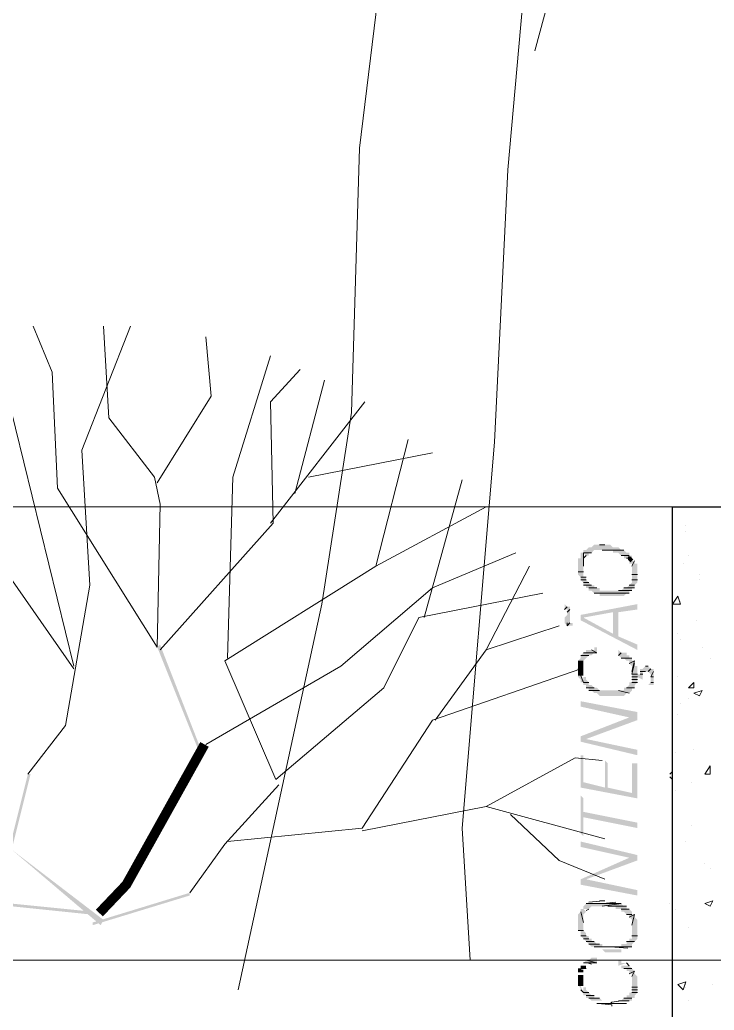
# Model space of a CAD drawing. Header units: millimetres. Extents: x 182 to 575, y -105 to 95.
# Drawn here: x 274.252 to 275.478, y 66.318 to 68.066 of the extents above; entities that cross this region are included whole.
import ezdxf

# ---------------------------------------------------------------- set-up
doc = ezdxf.new("R2010")
doc.units = ezdxf.units.MM
doc.header["$MEASUREMENT"] = 0
doc.layers.add('PDF_Geometry', color=7, linetype='Continuous')
doc.layers.add('PDF_Solid Fills', color=7, linetype='Continuous')

msp = doc.modelspace()

# ---------------------------------------------------------------- hatches: boundary and pattern name
at = {"layer": 'PDF_Solid Fills', "transparency": 33554559}
h = msp.add_hatch(color=256, dxfattribs=at)
h.paths.add_polyline_path([(275.251631391738, 67.13005500491309), (275.2468696986163, 67.13005500491309), (275.2468696986163, 67.12529167157976), (275.251631391738, 67.12052833824643), (275.2563931113148, 67.12052833824643), (275.2563931113148, 67.12529167157976), (275.2611548308915, 67.12529167157976), (275.2659165240132, 67.13005500491309), (275.2992501218969, 67.13005500491309), (275.2992501218969, 67.12529167157976), (275.3087735610503, 67.12529167157976), (275.3135368679285, 67.12052833824643), (275.3182985875052, 67.12052833824643), (275.3182985875052, 67.11576825888135), (275.3325837197804, 67.11576825888135), (275.3325837197804, 67.12052833824643), (275.3278220002036, 67.12052833824643), (275.3278220002036, 67.12529167157976), (275.323060307082, 67.12529167157976), (275.3182985875052, 67.13005500491309), (275.3135368679285, 67.13005500491309), (275.3087735610503, 67.13481508427816), (275.2992501218969, 67.13481508427816), (275.2944884287751, 67.13957841761149), (275.2659165240132, 67.13957841761149), (275.2611548308915, 67.13481508427816), (275.2563931113148, 67.13481508427816)])
h.paths.add_polyline_path([(275.3373454393572, 67.11100492554803), (275.3278220002036, 67.11100492554803), (275.3278220002036, 67.1062448197279), (275.3325837197804, 67.1062448197279), (275.3325837197804, 67.07291124829932), (275.3278220002036, 67.06814791496599), (275.323060307082, 67.06338780914591), (275.3182985875052, 67.06338780914591), (275.3135368679285, 67.05862450226759), (275.2754415769232, 67.05862450226759), (275.2754415769232, 67.06338780914591), (275.2659165240132, 67.06338780914591), (275.2659165240132, 67.06814791496599), (275.2611548308915, 67.06814791496599), (275.2563931113148, 67.07291124829932), (275.251631391738, 67.07767132766442), (275.251631391738, 67.08243466099775), (275.2468696986163, 67.08243466099775), (275.2468696986163, 67.12529167157976), (275.2421079790397, 67.12529167157976), (275.2421079790397, 67.11576825888135), (275.2373462594629, 67.11576825888135), (275.2373462594629, 67.08719799433108), (275.2421079790397, 67.08243466099775), (275.2421079790397, 67.07767132766442), (275.2468696986163, 67.07291124829932), (275.2468696986163, 67.06814791496599), (275.251631391738, 67.06814791496599), (275.251631391738, 67.06338780914591), (275.2563931113148, 67.06338780914591), (275.2563931113148, 67.05862450226759), (275.2611548308915, 67.05862450226759), (275.2659165240132, 67.05386439644747), (275.2754415769232, 67.05386439644747), (275.2754415769232, 67.04910106311415), (275.3182985875052, 67.04910106311415), (275.323060307082, 67.05386439644747), (275.3278220002036, 67.05386439644747), (275.3278220002036, 67.05862450226759), (275.3325837197804, 67.05862450226759), (275.3325837197804, 67.06338780914591), (275.3373454393572, 67.06338780914591), (275.3373454393572, 67.06814791496599), (275.3421071324788, 67.07291124829932), (275.3421071324788, 67.1062448197279), (275.3373454393572, 67.1062448197279)])
for points in [[(275.2182978203095, 66.99672063983374), (275.2278212330079, 66.99672063983374), (275.2278212330079, 67.00148071919881), (275.2230595134312, 67.00148071919881), (275.2230595134312, 67.03005423771734), (275.2182978203095, 67.03005423771734), (275.2135361007328, 67.0348143170824), (275.2135361007328, 67.02529090438398), (275.2182978203095, 67.02529090438398), (275.2182978203095, 67.01576746523054), (275.2135361007328, 67.01100738586547), (275.2135361007328, 67.00148071919881)], [(274.570679275336, 66.7681488144369), (274.5754409949126, 66.7681488144369), (274.499250386447, 66.96338704195013), (274.4944886668703, 66.9586237086168)], [(275.2421079790397, 66.86338627475436), (275.2421079790397, 66.85386283560092), (275.3278220002036, 66.83481601020408), (275.2421079790397, 66.80148241232051), (275.2421079790397, 66.7919589996221), (275.3421071324788, 66.7681488144369), (275.3421071324788, 66.77767222713531), (275.251631391738, 66.79671907898715), (275.3421071324788, 66.83005267687075), (275.3421071324788, 66.84433942290251)], [(275.3325837197804, 66.70148164512473), (275.2897267091984, 66.71100505782313), (275.2897267091984, 66.75386206840517), (275.2849649896217, 66.7586254017385), (275.2849649896217, 66.71100505782313), (275.2468696986163, 66.72052847052157), (275.2468696986163, 66.7681488144369), (275.2421079790397, 66.7681488144369), (275.2421079790397, 66.71100505782313), (275.3421071324788, 66.69195820597129), (275.3421071324788, 66.75386206840517), (275.3325837197804, 66.75386206840517)], [(275.2421079790397, 66.63005434353744), (275.2468696986163, 66.62529103665912), (275.2468696986163, 66.65862460808769), (275.3421071324788, 66.63957778269088), (275.3421071324788, 66.64910119538928), (275.2468696986163, 66.66814804724113), (275.2468696986163, 66.69195820597129), (275.2421079790397, 66.69672153930462)], [(275.2421079790397, 66.61576759750568), (275.2421079790397, 66.60624418480727), (275.3278220002036, 66.58719733295543), (275.2421079790397, 66.54910042819351), (275.2421079790397, 66.53957698904007), (275.3421071324788, 66.52053016364326), (275.3421071324788, 66.53005357634166), (275.251631391738, 66.54910042819351), (275.3421071324788, 66.58243402607711), (275.3421071324788, 66.59195743877551)], [(274.3802027673995, 66.4729098197279), (274.3802027673995, 66.4681497139078), (274.5516308097275, 66.52053016364326), (274.5516308097275, 66.52529024300834)], [(275.3135368679285, 66.42529270332578), (275.2802032965, 66.42529270332578), (275.2849649896217, 66.42052936999245), (275.3135368679285, 66.42052936999245)], [(275.2468696986163, 66.40148254459564), (275.2706782435899, 66.40148254459564), (275.2706782435899, 66.41100595729404), (275.2611548308915, 66.41100595729404), (275.2563931113148, 66.40624262396072), (275.251631391738, 66.40624262396072)], [(275.251631391738, 66.39671921126231), (275.2421079790397, 66.39671921126231), (275.2421079790397, 66.3919591054422), (275.2373462594629, 66.3919591054422), (275.2373462594629, 66.38719579856388), (275.2468696986163, 66.3919591054422), (275.251631391738, 66.3919591054422)]]:
    msp.add_hatch(color=256, dxfattribs=at).paths.add_polyline_path(points)
h = msp.add_hatch(color=256, dxfattribs=at)
h.paths.add_polyline_path([(275.2468696986163, 66.93481677739986), (275.251631391738, 66.93957688321997), (275.2563931113148, 66.94434019009829), (275.2611548308915, 66.94434019009829), (275.2659165240132, 66.94910029591837), (275.2706782435899, 66.94910029591837), (275.2706782435899, 66.9586237086168), (275.2659165240132, 66.9586237086168), (275.2659165240132, 66.9538636292517), (275.251631391738, 66.9538636292517), (275.251631391738, 66.94910029591837), (275.2468696986163, 66.94910029591837), (275.2421079790397, 66.94434019009829), (275.2421079790397, 66.93957688321997), (275.2373462594629, 66.93481677739986)])
h.paths.add_polyline_path([(275.2421079790397, 67.01576746523054), (275.2421079790397, 67.00624405253214), (275.3421071324788, 66.9538636292517), (275.3421071324788, 66.96338704195013), (275.3087735610503, 66.97767378798189), (275.3087735610503, 67.02053079856387), (275.3421071324788, 67.02529090438398), (275.3421071324788, 67.0348143170824)])
h.paths.add_polyline_path([(275.2992501218969, 67.02053079856387), (275.2992501218969, 66.98243389380198), (275.2468696986163, 67.01100738586547)], flags=0)
h = msp.add_hatch(color=256, dxfattribs=at)
h.paths.add_polyline_path([(275.2373462594629, 66.92053003136812), (275.2373462594629, 66.90624328533636), (275.2421079790397, 66.90148317951625), (275.2421079790397, 66.89671984618292), (275.2468696986163, 66.89671984618292)])
h.paths.add_polyline_path([(275.2611548308915, 66.88243310015119), (275.2659165240132, 66.87767302078612), (275.2706782435899, 66.87767302078612), (275.2754415769232, 66.87290968745279), (275.3182985875052, 66.87290968745279), (275.323060307082, 66.87767302078612), (275.3278220002036, 66.87767302078612), (275.3325837197804, 66.88243310015119), (275.3325837197804, 66.88719643348452), (275.3373454393572, 66.88719643348452), (275.3373454393572, 66.89195976681785), (275.3421071324788, 66.89671984618292), (275.3421071324788, 66.90624328533636), (275.3516305716323, 66.90148317951625), (275.3516305716323, 66.91576669803477), (275.3611555980873, 66.91576669803477), (275.365917317664, 66.91100661866972), (275.365917317664, 66.89671984618292), (275.3611555980873, 66.89195976681785), (275.3706790107857, 66.89195976681785), (275.3706790107857, 66.92053003136812), (275.365917317664, 66.92053003136812), (275.3611555980873, 66.92529336470145), (275.3563938785105, 66.92529336470145), (275.3516305716323, 66.92053003136812), (275.3468688520555, 66.92053003136812), (275.3468688520555, 66.91100661866972), (275.3421071324788, 66.91100661866972), (275.3421071324788, 66.92529336470145), (275.3373454393572, 66.92529336470145), (275.3373454393572, 66.93481677739986), (275.3325837197804, 66.93481677739986), (275.3325837197804, 66.93957688321997), (275.3278220002036, 66.93957688321997), (275.3278220002036, 66.94434019009829), (275.323060307082, 66.94434019009829), (275.323060307082, 66.94910029591837), (275.3135368679285, 66.94910029591837), (275.3087735610503, 66.9538636292517), (275.3087735610503, 66.94434019009829), (275.3135368679285, 66.93957688321997), (275.3182985875052, 66.93957688321997), (275.323060307082, 66.93481677739986), (275.3278220002036, 66.93481677739986), (275.3278220002036, 66.93005344406653), (275.3325837197804, 66.92529336470145), (275.3325837197804, 66.89671984618292), (275.3278220002036, 66.89671984618292), (275.3278220002036, 66.89195976681785), (275.323060307082, 66.88719643348452), (275.3182985875052, 66.88719643348452), (275.3182985875052, 66.88243310015119), (275.2754415769232, 66.88243310015119), (275.2706782435899, 66.88719643348452), (275.2659165240132, 66.88719643348452), (275.2611548308915, 66.89195976681785), (275.2563931113148, 66.89195976681785), (275.2563931113148, 66.89671984618292), (275.251631391738, 66.90148317951625), (275.251631391738, 66.90624328533636), (275.2468696986163, 66.90624328533636), (275.2468696986163, 66.89671984618292), (275.2468696986163, 66.89195976681785), (275.251631391738, 66.89195976681785), (275.251631391738, 66.88719643348452), (275.2563931113148, 66.88719643348452), (275.2563931113148, 66.88243310015119)])
h = msp.add_hatch(color=256, dxfattribs=at)
h.paths.add_polyline_path([(274.36458502136, 66.49352142670625), (274.2373449896217, 66.5062434176115), (274.2373449896217, 66.50148331179142), (274.3715670903078, 66.48759734654858), (274.3944878996746, 66.4681497139078), (274.3992496192513, 66.47767315306122), (274.2373449896217, 66.60148085147395)])
h.paths.add_polyline_path([(274.2325832700449, 66.60148085147395), (274.2373449896217, 66.60148085147395), (274.2706785610502, 66.7348152165533), (274.2659168679286, 66.7348152165533)])
h = msp.add_hatch(color=256, dxfattribs=at)
h.paths.add_polyline_path([(275.3278220002036, 66.48719656575966), (275.3278220002036, 66.48243323242633), (275.3325837197804, 66.47767315306122), (275.3325837197804, 66.44433955517765), (275.3278220002036, 66.44433955517765), (275.3278220002036, 66.43957622184429), (275.323060307082, 66.43957622184429), (275.323060307082, 66.43481614247924), (275.3135368679285, 66.43481614247924), (275.3135368679285, 66.43005280914589), (275.3325837197804, 66.43005280914589), (275.3325837197804, 66.43481614247924), (275.3373454393572, 66.43957622184429), (275.3421071324788, 66.44433955517765), (275.3421071324788, 66.47767315306122), (275.3373454393572, 66.48243323242633), (275.3373454393572, 66.48719656575966), (275.3325837197804, 66.48719656575966), (275.3325837197804, 66.49195989909298), (275.3278220002036, 66.49671997845806), (275.323060307082, 66.49671997845806), (275.323060307082, 66.50148331179142), (275.3182985875052, 66.50148331179142), (275.3135368679285, 66.5062434176115), (275.251631391738, 66.5062434176115), (275.2468696986163, 66.50148331179142), (275.2468696986163, 66.49671997845806), (275.2563931113148, 66.49671997845806), (275.2611548308915, 66.50148331179142), (275.3040118414735, 66.50148331179142), (275.3040118414735, 66.49671997845806), (275.3135368679285, 66.49671997845806), (275.3135368679285, 66.49195989909298), (275.3182985875052, 66.49195989909298), (275.323060307082, 66.48719656575966)])
h.paths.add_polyline_path([(275.2468696986163, 66.45862630120938), (275.2468696986163, 66.48719656575966), (275.251631391738, 66.49195989909298), (275.2468696986163, 66.49671997845806), (275.2421079790397, 66.49671997845806), (275.2421079790397, 66.49195989909298), (275.2373462594629, 66.48719656575966), (275.2373462594629, 66.45862630120938), (275.2421079790397, 66.45862630120938), (275.2421079790397, 66.44910288851098), (275.2468696986163, 66.44433955517765), (275.251631391738, 66.43957622184429), (275.2563931113148, 66.43481614247924), (275.2611548308915, 66.43005280914589), (275.2802032965, 66.43005280914589), (275.2802032965, 66.43481614247924), (275.2706782435899, 66.43481614247924), (275.2659165240132, 66.43957622184429), (275.2611548308915, 66.43957622184429), (275.2611548308915, 66.44433955517765), (275.2563931113148, 66.44433955517765), (275.2563931113148, 66.44910288851098), (275.251631391738, 66.44910288851098), (275.251631391738, 66.45386296787605)])
h = msp.add_hatch(color=256, dxfattribs=at)
h.paths.add_polyline_path([(275.3278220002036, 66.38719579856388), (275.3278220002036, 66.3824356927438), (275.3325837197804, 66.3824356927438), (275.3325837197804, 66.34910209486019), (275.3278220002036, 66.34910209486019), (275.3278220002036, 66.34433878798187), (275.323060307082, 66.34433878798187), (275.323060307082, 66.33957868216176), (275.3182985875052, 66.33957868216176), (275.3135368679285, 66.33481534882843), (275.3325837197804, 66.33481534882843), (275.3325837197804, 66.33957868216176), (275.3373454393572, 66.33957868216176), (275.3373454393572, 66.34433878798187), (275.3421071324788, 66.34910209486019), (275.3421071324788, 66.37767235941044), (275.3373454393572, 66.3824356927438), (275.3373454393572, 66.38719579856388), (275.3325837197804, 66.3919591054422), (275.3278220002036, 66.39671921126231), (275.3135368679285, 66.39671921126231), (275.3135368679285, 66.3919591054422), (275.323060307082, 66.3919591054422), (275.323060307082, 66.38719579856388)])
h.paths.add_polyline_path([(275.3135368679285, 66.40148254459564), (275.3135368679285, 66.40624262396072), (275.3087735610503, 66.40624262396072), (275.3087735610503, 66.39671921126231), (275.323060307082, 66.40148254459564)])
h.paths.add_polyline_path([(275.2421079790397, 66.35624385411946), (275.2421079790397, 66.35386220068028), (275.2468696986163, 66.34910209486019), (275.2373462594629, 66.37291228004536), (275.2373462594629, 66.36338561337871)])
h.paths.add_polyline_path([(275.2611548308915, 66.33481534882843), (275.2802032965, 66.33481534882843), (275.2754415769232, 66.33957868216176), (275.2659165240132, 66.33957868216176), (275.2659165240132, 66.34433878798187), (275.2611548308915, 66.34433878798187), (275.2563931113148, 66.34910209486019), (275.251631391738, 66.35386220068028), (275.251631391738, 66.3586255340136), (275.2468696986163, 66.3586255340136), (275.2468696986163, 66.34910209486019), (275.2468696986163, 66.34433878798187), (275.251631391738, 66.34433878798187), (275.251631391738, 66.33957868216176), (275.2563931113148, 66.33957868216176)])

# ---------------------------------------------------------------- linework, layer by layer
at = {"layer": 'PDF_Geometry', "lineweight": 13}
for points in [[(274.6373448573466, 66.35386220068028), (274.784964354701, 67.0348143170824), (274.837346391738, 67.3729103223734), (274.8516315240132, 67.83957738586547), (275.0087744605211, 69.12529103665912), (275.0611548838016, 69.8967205075586), (275.1421072118438, 71.19195757105066), (275.1944892488809, 72.2824362218443)], [(275.4230594605211, 69.23005513718823), (275.3611555980873, 68.77291148639458), (275.2897267091984, 68.48719593083902), (275.1611556774524, 68.01100545464854)], [(275.251631391738, 69.18243479327288), (275.2278212330079, 69.07767392025698), (275.1135353335371, 67.80148370861679), (275.0897267621084, 67.32052989909299), (275.0325830054947, 66.63957778269088), (275.0468697515265, 66.40624262396072)], [(274.3468691695159, 66.92529336470145), (274.1992496721614, 67.52529153930462)], [(274.4944886668703, 66.9586237086168), (274.318297291209, 67.23957595729405), (274.3087738785105, 67.44434085147394), (274.275440280627, 67.52529153930462)], [(274.3754410478227, 67.06814791496599), (274.3611559155476, 67.30624315306123), (274.4468699631666, 67.52529153930462)], [(274.4897269737487, 67.25862603665911), (274.4087746457063, 67.363386909675), (274.3992496192513, 67.52529153930462)], [(274.4944886668703, 67.2491026239607), (274.5897261271878, 67.40148384089193), (274.5802027144894, 67.50624471390782)], [(274.3468691695159, 66.92053003136812), (274.1040122382989, 67.26814947581258), (274.1087739314207, 67.44434085147394), (274.0897271060238, 67.4729111160242)], [(274.6182980054947, 66.93957688321997), (274.6278214181931, 67.25862603665911), (274.6944886139603, 67.4729111160242)], [(274.499250386447, 66.9538636292517), (274.699250333537, 67.17767212131521), (274.6944886139603, 67.39195717422524), (274.7468690372407, 67.44910093083901)], [(274.7373456245423, 67.23005254459565), (274.7897260478227, 67.43005410544218)], [(274.6944886139603, 67.17767212131521), (274.8611549631667, 67.39195717422524)], [(274.9373455716322, 67.32529323242632), (274.8802034023201, 67.10148151284959), (274.6135362859179, 66.93481677739986), (274.7040120266587, 66.72529180385489), (274.8944885345952, 66.88719643348452), (274.9563940107856, 67.01100738586547), (275.1754408097275, 67.05386439644747)], [(274.7611557832724, 67.25862603665911), (274.9802025822143, 67.30148304724115)], [(274.9659174499392, 67.01100738586547), (275.0325830054947, 67.25386270332578)], [(274.8802034023201, 67.10148151284959), (275.0754416298333, 67.2062456133787)], [(274.5802027144894, 66.78719566628875), (274.8182979525847, 66.92529336470145), (274.9802025822143, 67.06338780914591), (275.1278220795687, 67.12529167157976)], [(275.0754416298333, 66.9538636292517), (275.1516306245423, 67.10148151284959)], [(274.9849642753359, 66.83005267687075), (275.0754416298333, 66.9538636292517), (275.2040126880344, 66.99672063983374)], [(274.6182980054947, 66.61576759750568), (274.8563932435899, 66.63957778269088), (274.9802025822143, 66.83005267687075), (275.2421079790397, 66.92053003136812)], [(274.8563932435899, 66.63481444935755), (275.0754416298333, 66.67767145993953), (275.2325829525847, 66.76338548110357), (275.2802032965, 66.7586254017385)], [(275.0754416298333, 66.67767145993953), (275.2849649896217, 66.62053093083902)], [(275.1182986404153, 66.663387941421), (275.2040126880344, 66.58243402607711), (275.2849649896217, 66.54910042819351)], [(272.6040118943835, 66.40624262396072), (275.6182976880343, 66.40624262396072)]]:
    msp.add_lwpolyline(points, dxfattribs=at)
at = {"layer": 'PDF_Geometry', "lineweight": 0}
for points in [[(274.4944886668703, 66.9586237086168), (274.499250386447, 67.21100569274377), (274.4897269737487, 67.25862603665911)], [(274.2659168679286, 66.7348152165533), (274.3325840372408, 66.82052926417235), (274.3754410478227, 67.06814791496599)], [(274.5516308097275, 66.52529024300834), (274.6135362859179, 66.6110075181406), (274.7087737462354, 66.71576839115646)]]:
    msp.add_lwpolyline(points, dxfattribs=at)
at = {"layer": 'PDF_Geometry', "lineweight": 20}
for points in [[(272.9849649367115, 67.2062456133787), (275.4040126086693, 67.2062456133787)], [(275.4278211800979, 67.17291201549509), (275.4278211800979, 67.17291201549509)], [(275.4278211800979, 67.16338860279669), (275.4278211800979, 67.16338860279669)], [(275.2849649896217, 67.13957841761149), (275.2754415769232, 67.13957841761149), (275.2849649896217, 67.13957841761149)], [(275.2468696986163, 67.11100492554803), (275.2468696986163, 67.12529167157976), (275.2468696986163, 67.11100492554803)], [(275.2468696986163, 67.10148151284959), (275.2468696986163, 67.12529167157976), (275.2468696986163, 67.10148151284959)], [(275.251631391738, 67.12052833824643), (275.251631391738, 67.12052833824643), (275.2468696986163, 67.11576825888135)], [(275.2802032965, 67.13005500491309), (275.3135368679285, 67.13005500491309), (275.2802032965, 67.13005500491309)], [(275.3135368679285, 67.12052833824643), (275.3278220002036, 67.12052833824643), (275.3135368679285, 67.12052833824643)], [(275.4325844869761, 67.12052833824643), (275.4325844869761, 67.12052833824643)], [(275.3325837197804, 67.11576825888135), (275.323060307082, 67.11576825888135), (275.3325837197804, 67.11576825888135)], [(275.323060307082, 67.11576825888135), (275.3325837197804, 67.11576825888135), (275.323060307082, 67.11576825888135)], [(275.3325837197804, 67.10148151284959), (275.3373454393572, 67.11100492554803), (275.3325837197804, 67.10148151284959)], [(275.4230594605211, 67.1062448197279), (275.4230594605211, 67.1062448197279)], [(275.2373462594629, 67.09195807369615), (275.2468696986163, 67.09195807369615), (275.2373462594629, 67.09195807369615)], [(275.2468696986163, 67.09195807369615), (275.2373462594629, 67.09195807369615), (275.2468696986163, 67.09195807369615)], [(275.2421079790397, 67.08243466099775), (275.251631391738, 67.08243466099775), (275.2421079790397, 67.08243466099775)], [(275.3325837197804, 67.08719799433108), (275.3421071324788, 67.08719799433108), (275.3325837197804, 67.08719799433108)], [(275.451631338828, 67.08719799433108), (275.451631338828, 67.08719799433108)], [(275.2421079790397, 67.07767132766442), (275.251631391738, 67.07767132766442), (275.2421079790397, 67.07767132766442)], [(275.2468696986163, 67.07291124829932), (275.2563931113148, 67.07291124829932), (275.2468696986163, 67.07291124829932)], [(275.2563931113148, 67.07291124829932), (275.2468696986163, 67.07291124829932), (275.2563931113148, 67.07291124829932)], [(275.3421071324788, 67.07767132766442), (275.3325837197804, 67.07767132766442), (275.3421071324788, 67.07767132766442)], [(275.3325837197804, 67.07767132766442), (275.3421071324788, 67.07767132766442), (275.3325837197804, 67.07767132766442)], [(275.451631338828, 67.07767132766442), (275.451631338828, 67.07767132766442)], [(275.2563931113148, 67.06338780914591), (275.2706782435899, 67.06338780914591), (275.2563931113148, 67.06338780914591)], [(275.2659165240132, 67.05386439644747), (275.3278220002036, 67.05386439644747), (275.2659165240132, 67.05386439644747)], [(275.3087735610503, 67.05862450226759), (275.3325837197804, 67.05862450226759), (275.3087735610503, 67.05862450226759)], [(275.3182985875052, 67.06338780914591), (275.3325837197804, 67.06338780914591), (275.3182985875052, 67.06338780914591)], [(275.2135361007328, 67.02529090438398), (275.2182978203095, 67.03005423771734), (275.2135361007328, 67.02529090438398)], [(275.4182977409445, 67.03957765041574), (275.4182977409445, 67.03957765041574)], [(275.2182978203095, 67.00148071919881), (275.2182978203095, 66.99672063983374), (275.2182978203095, 67.00148071919881)], [(275.4468696192513, 67.00624405253214), (275.4468696192513, 67.00624405253214)], [(275.4135360478227, 66.98243389380198), (275.4135360478227, 66.98243389380198)], [(275.4182977409445, 66.97291045464854), (275.4182977409445, 66.97291045464854)], [(275.2421079790397, 66.94434019009829), (275.2563931113148, 66.94434019009829), (275.2421079790397, 66.94434019009829)], [(275.2563931113148, 66.94434019009829), (275.2421079790397, 66.94434019009829), (275.2563931113148, 66.94434019009829)], [(275.2468696986163, 66.94910029591837), (275.2706782435899, 66.94910029591837), (275.2468696986163, 66.94910029591837)], [(275.4563930584048, 66.9586237086168), (275.4563930584048, 66.9586237086168)], [(275.3135368679285, 66.93957688321997), (275.3278220002036, 66.93957688321997), (275.3135368679285, 66.93957688321997)], [(275.3182985875052, 66.93957688321997), (275.3325837197804, 66.93957688321997), (275.3182985875052, 66.93957688321997)], [(275.3278220002036, 66.93005344406653), (275.3373454393572, 66.93481677739986), (275.3278220002036, 66.93005344406653)], [(275.3325837197804, 66.91576669803477), (275.3373454393572, 66.93481677739986), (275.3325837197804, 66.91576669803477)], [(275.3563938785105, 66.92529336470145), (275.3611555980873, 66.92529336470145), (275.3563938785105, 66.92529336470145)], [(275.3611555980873, 66.92529336470145), (275.3563938785105, 66.92529336470145), (275.3611555980873, 66.92529336470145)], [(275.4706781906799, 66.93957688321997), (275.4706781906799, 66.93957688321997)], [(275.2373462594629, 66.92053003136812), (275.2468696986163, 66.89671984618292), (275.2373462594629, 66.92053003136812)], [(275.3611555980873, 66.91576669803477), (275.365917317664, 66.92053003136812), (275.3611555980873, 66.91576669803477)], [(275.2468696986163, 66.89671984618292), (275.2563931113148, 66.89671984618292), (275.2468696986163, 66.89671984618292)], [(275.3325837197804, 66.90148317951625), (275.3421071324788, 66.90148317951625), (275.3325837197804, 66.90148317951625)], [(275.3421071324788, 66.89671984618292), (275.3325837197804, 66.89671984618292), (275.3421071324788, 66.89671984618292)], [(275.365917317664, 66.90624328533636), (275.3706790107857, 66.90624328533636), (275.365917317664, 66.90624328533636)], [(275.365917317664, 66.89671984618292), (275.3706790107857, 66.89671984618292), (275.365917317664, 66.89671984618292)], [(275.3706790107857, 66.89671984618292), (275.365917317664, 66.89671984618292), (275.3706790107857, 66.89671984618292)], [(275.4135360478227, 66.90624328533636), (275.4135360478227, 66.90624328533636)], [(275.4182977409445, 66.85862616893426), (275.4182977409445, 66.85862616893426)], [(275.4325844869761, 66.86814958163268), (275.4325844869761, 66.86814958163268)], [(275.4135360478227, 66.83957608956919), (275.4135360478227, 66.83957608956919)], [(275.408774328246, 66.77291214777023), (275.408774328246, 66.77291214777023)], [(275.4421079261297, 66.77767222713531), (275.4421079261297, 66.77767222713531)], [(275.3992509155476, 66.7348152165533), (275.4040126086693, 66.73957854988664), (275.4040126086693, 66.72529180385489), (275.3992509155476, 66.73005513718822)], [(275.4373462065529, 66.72052847052157), (275.4373462065529, 66.72052847052157)], [(275.408774328246, 66.70624495200305), (275.408774328246, 66.70624495200305)], [(275.4040126086693, 66.67291138057448), (275.4040126086693, 66.67291138057448)], [(275.4373462065529, 66.64433786205596), (275.4373462065529, 66.64433786205596)], [(275.4040126086693, 66.63957778269088), (275.4040126086693, 66.63957778269088)], [(275.4278211800979, 66.61576759750568), (275.4278211800979, 66.61576759750568)], [(275.4611547515264, 66.577673920257), (275.4611547515264, 66.577673920257)], [(275.4040126086693, 66.57291058692367), (275.4040126086693, 66.57291058692367)], [(275.4706781906799, 66.56815050755858), (275.4706781906799, 66.56815050755858)], [(275.4040126086693, 66.54434032237339), (275.4040126086693, 66.54434032237339)], [(275.3135368679285, 66.5062434176115), (275.251631391738, 66.5062434176115), (275.3135368679285, 66.5062434176115)], [(275.2778216166058, 66.51100672448982), (275.2825833361825, 66.51100672448982), (275.282583322955, 66.51100672448982), (275.2825833361825, 66.51100672448982), (275.2563931113148, 66.50862507105067)], [(275.2849649896217, 66.51100672448982), (275.2754415769232, 66.51100672448982), (275.2849649896217, 66.51100672448982)], [(275.2802032965, 66.50148331179142), (275.3135368679285, 66.5062434176115), (275.2802032965, 66.50148331179142)], [(275.3040118414735, 66.50862507105067), (275.2825833361825, 66.5062434176115), (275.2825841298333, 66.5062434176115)], [(275.3992509155476, 66.5062434176115), (275.3992509155476, 66.5062434176115)], [(275.2421079790397, 66.49195989909298), (275.2468696986163, 66.4729098197279), (275.2421079790397, 66.49195989909298)], [(275.2563931113148, 66.49671997845806), (275.2563931113148, 66.49671997845806), (275.251631391738, 66.49433993877554)], [(275.3278220002036, 66.49671997845806), (275.3135368679285, 66.49671997845806), (275.3278220002036, 66.49671997845806)], [(275.323060307082, 66.48719656575966), (275.3325837197804, 66.48719656575966), (275.323060307082, 66.48719656575966)], [(275.3278220002036, 66.48243323242633), (275.3373454393572, 66.48719656575966), (275.3278220002036, 66.48243323242633)], [(275.3325837197804, 66.4681497139078), (275.3373454393572, 66.48719656575966), (275.3325837197804, 66.4681497139078)], [(275.408774328246, 66.49671997845806), (275.408774328246, 66.49671997845806)], [(275.2468696986163, 66.45862630120938), (275.2373462594629, 66.45862630120938), (275.2468696986163, 66.45862630120938)], [(275.4325844869761, 66.46338640702949), (275.4325844869761, 66.46338640702949)], [(275.2421079790397, 66.44910288851098), (275.251631391738, 66.44910288851098), (275.2421079790397, 66.44910288851098)], [(275.2468696986163, 66.44433955517765), (275.2563931113148, 66.44433955517765), (275.2468696986163, 66.44433955517765)], [(275.2563931113148, 66.44433955517765), (275.2468696986163, 66.44433955517765), (275.2563931113148, 66.44433955517765)], [(275.251631391738, 66.43957622184429), (275.2659165240132, 66.43957622184429), (275.251631391738, 66.43957622184429)], [(275.2659165240132, 66.43957622184429), (275.251631391738, 66.43957622184429), (275.2659165240132, 66.43957622184429)], [(275.2563931113148, 66.43481614247924), (275.2754415769232, 66.43481614247924), (275.2563931113148, 66.43481614247924)], [(275.2754415769232, 66.43481614247924), (275.2563931113148, 66.43481614247924), (275.2754415769232, 66.43481614247924)], [(275.2563931113148, 66.43481614247924), (275.2706782435899, 66.43481614247924), (275.2563931113148, 66.43481614247924)], [(275.3373454393572, 66.43957622184429), (275.323060307082, 66.43957622184429), (275.3373454393572, 66.43957622184429)], [(275.323060307082, 66.43957622184429), (275.3373454393572, 66.43957622184429), (275.323060307082, 66.43957622184429)], [(275.3325837197804, 66.44910288851098), (275.3421071324788, 66.44910288851098), (275.3325837197804, 66.44910288851098)], [(275.3278220002036, 66.43005280914589), (275.2659165240132, 66.43005280914589), (275.3278220002036, 66.43005280914589)], [(275.2659165240132, 66.43005280914589), (275.3278220002036, 66.43005280914589), (275.2659165240132, 66.43005280914589)], [(275.2778216298333, 66.43005280914589), (275.2944884155476, 66.43005280914589), (275.3254411536428, 66.42767275623585)], [(275.3087735610503, 66.43005280914589), (275.3325837197804, 66.43005280914589), (275.3087735610503, 66.43005280914589)], [(275.2468696986163, 66.40148254459564), (275.2706782435899, 66.40148254459564), (275.2468696986163, 66.40148254459564)], [(275.251631391738, 66.40624262396072), (275.2706782435899, 66.40148254459564), (275.251631391738, 66.40624262396072)], [(275.2611548308915, 66.39910087792894), (275.254012264754, 66.40148254459564), (275.2659165240132, 66.40148254459564)], [(275.3278220002036, 66.39671921126231), (275.3278220002036, 66.39671921126231), (275.323060307082, 66.40148254459564)], [(275.251631391738, 66.3919591054422), (275.2421079790397, 66.3919591054422), (275.251631391738, 66.3919591054422)], [(275.3182985875052, 66.3919591054422), (275.3325837197804, 66.3919591054422), (275.3182985875052, 66.3919591054422)], [(275.3325837197804, 66.3919591054422), (275.3182985875052, 66.3919591054422), (275.3325837197804, 66.3919591054422)], [(275.3278220002036, 66.3824356927438), (275.3373454393572, 66.38719579856388), (275.3278220002036, 66.3824356927438)], [(275.3325837197804, 66.37767235941044), (275.3373454393572, 66.38719579856388), (275.3325837197804, 66.37767235941044)], [(275.2421079790397, 66.35386220068028), (275.2468696986163, 66.34910209486019), (275.2421079790397, 66.35386220068028)], [(275.3421071324788, 66.3586255340136), (275.3325837197804, 66.3586255340136), (275.3421071324788, 66.3586255340136)], [(275.3325837197804, 66.35386220068028), (275.3421071324788, 66.35386220068028), (275.3325837197804, 66.35386220068028)], [(275.3421071324788, 66.34910209486019), (275.3325837197804, 66.34910209486019), (275.3421071324788, 66.34910209486019)], [(275.4278211800979, 66.36338561337871), (275.4278211800979, 66.36338561337871)], [(275.4278211800979, 66.3586255340136), (275.4278211800979, 66.3586255340136)], [(275.4754414975582, 66.36338561337871), (275.4754414975582, 66.36338561337871)], [(275.323060307082, 66.33005526946336), (275.2706782435899, 66.33005526946336), (275.323060307082, 66.33005526946336)], [(275.2706782435899, 66.33005526946336), (275.323060307082, 66.33005526946336), (275.2706782435899, 66.33005526946336)], [(275.2730599102566, 66.33005526946336), (275.2968700822142, 66.3276736027967), (275.2968700822142, 66.32529193613003), (275.296869275336, 66.32529193613003), (275.296869275336, 66.32529193613003), (275.296869275336, 66.32529193613003)], [(275.3135360610502, 66.33481534882843), (275.2968692621085, 66.33243530914588), (275.2944884155476, 66.33005526946336), (275.2944884155476, 66.33005526946336)], [(275.4325844869761, 66.33481534882843), (275.4325844869761, 66.33481534882843)]]:
    msp.add_lwpolyline(points, dxfattribs=at)
at = {"layer": 'PDF_Geometry', "lineweight": 25}
msp.add_lwpolyline([(275.4040126086693, 65.35862423771732), (275.4040126086693, 67.2062456133787), (275.6182976880343, 67.2062456133787), (275.6182976880343, 67.05862450226759)], dxfattribs=at)
at = {"layer": 'PDF_Geometry', "lineweight": 20}
for points in [[(275.2468696986163, 67.12529167157976), (275.2611548308915, 67.12529167157976), (275.2468696986163, 67.12529167157976)], [(275.3182985875052, 67.13005500491309), (275.2897267091984, 67.13005500491309), (275.3182985875052, 67.13005500491309)], [(275.3421071324788, 67.08719799433108), (275.3325837197804, 67.08719799433108), (275.3421071324788, 67.08719799433108)], [(275.2611548308915, 67.06814791496599), (275.2468696986163, 67.06814791496599), (275.2611548308915, 67.06814791496599)], [(275.3373454393572, 67.06814791496599), (275.3278220002036, 67.06814791496599), (275.3373454393572, 67.06814791496599)], [(275.3278220002036, 67.06814791496599), (275.3373454393572, 67.06814791496599), (275.3278220002036, 67.06814791496599)], [(275.2706782435899, 67.06338780914591), (275.2563931113148, 67.06338780914591), (275.2706782435899, 67.06338780914591)], [(275.3325837197804, 67.05862450226759), (275.3135368679285, 67.05862450226759), (275.3325837197804, 67.05862450226759)], [(275.323060307082, 67.06338780914591), (275.3373454393572, 67.06338780914591), (275.323060307082, 67.06338780914591)], [(275.323060307082, 67.06338780914591), (275.3373454393572, 67.06338780914591), (275.323060307082, 67.06338780914591)], [(275.4135360478227, 67.04910106311415), (275.4182977409445, 67.0348143170824), (275.4040126086693, 67.0348143170824)], [(275.2230595134312, 67.02529090438398), (275.2182978203095, 67.02053079856387), (275.2230595134312, 67.02529090438398)], [(275.2230595134312, 67.00148071919881), (275.2182978203095, 66.99672063983374), (275.2230595134312, 67.00148071919881)], [(275.2611548308915, 66.9538636292517), (275.2706782435899, 66.94910029591837), (275.2611548308915, 66.9538636292517)], [(275.3135368679285, 66.94910029591837), (275.3087735610503, 66.94434019009829), (275.3135368679285, 66.94910029591837)], [(275.3373454393572, 66.93005344406653), (275.3325837197804, 66.91100661866972), (275.3373454393572, 66.93005344406653)], [(275.3325837197804, 66.91100661866972), (275.3421071324788, 66.91100661866972), (275.3325837197804, 66.91100661866972)], [(275.3468688520555, 66.91576669803477), (275.3563938785105, 66.91576669803477), (275.3468688520555, 66.91576669803477)], [(275.3563938785105, 66.91576669803477), (275.3468688520555, 66.91576669803477), (275.3563938785105, 66.91576669803477)], [(275.3516305716323, 66.91100661866972), (275.3468688520555, 66.91100661866972), (275.3516305716323, 66.91100661866972)], [(275.3706790107857, 66.91576669803477), (275.365917317664, 66.90624328533636), (275.3706790107857, 66.91576669803477)], [(275.2563931113148, 66.89671984618292), (275.2468696986163, 66.89671984618292), (275.2563931113148, 66.89671984618292)], [(275.3325837197804, 66.90624328533636), (275.3421071324788, 66.90624328533636), (275.3325837197804, 66.90624328533636)], [(275.3421071324788, 66.90148317951625), (275.3325837197804, 66.90148317951625), (275.3421071324788, 66.90148317951625)], [(275.4421079261297, 66.89671984618292), (275.4421079261297, 66.88719643348452), (275.4325844869761, 66.88719643348452)], [(275.251631391738, 66.88719643348452), (275.2659165240132, 66.88719643348452), (275.251631391738, 66.88719643348452)], [(275.2659165240132, 66.88719643348452), (275.251631391738, 66.88719643348452), (275.2659165240132, 66.88719643348452)], [(275.2754415769232, 66.88243310015119), (275.2563931113148, 66.88243310015119), (275.2754415769232, 66.88243310015119)], [(275.3087735610503, 66.88243310015119), (275.3278220002036, 66.87767302078612), (275.3087735610503, 66.88243310015119)], [(275.323060307082, 66.88719643348452), (275.3325837197804, 66.88719643348452), (275.323060307082, 66.88719643348452)], [(275.323060307082, 66.88719643348452), (275.3373454393572, 66.88719643348452), (275.323060307082, 66.88719643348452)], [(275.4563930584048, 66.88243310015119), (275.451631338828, 66.87290968745279), (275.4421079261297, 66.87767302078612)], [(275.4706781906799, 66.74910196258506), (275.4706781906799, 66.7348152165533), (275.4611547515264, 66.7348152165533)], [(275.4754414975582, 66.51100672448982), (275.4706781906799, 66.50148331179142), (275.4611547515264, 66.5062434176115)], [(275.3182985875052, 66.50148331179142), (275.2897267091984, 66.50148331179142), (275.3182985875052, 66.50148331179142)], [(275.2992501218969, 66.50148331179142), (275.323060307082, 66.50148331179142), (275.2992501218969, 66.50148331179142)], [(275.2706782435899, 66.43481614247924), (275.2563931113148, 66.43481614247924), (275.2706782435899, 66.43481614247924)], [(275.3373454393572, 66.43957622184429), (275.3278220002036, 66.43957622184429), (275.3373454393572, 66.43957622184429)], [(275.4278211800979, 66.36814894671204), (275.4230594605211, 66.35386220068028), (275.4135360478227, 66.36338561337871)], [(275.2563931113148, 66.34910209486019), (275.2468696986163, 66.34910209486019), (275.2563931113148, 66.34910209486019)], [(275.251631391738, 66.34433878798187), (275.2659165240132, 66.34433878798187), (275.251631391738, 66.34433878798187)], [(275.2754415769232, 66.33957868216176), (275.2563931113148, 66.33957868216176), (275.2754415769232, 66.33957868216176)], [(275.3087735610503, 66.33481534882843), (275.3278220002036, 66.33481534882843), (275.3087735610503, 66.33481534882843)], [(275.3325837197804, 66.33957868216176), (275.3182985875052, 66.33957868216176), (275.3325837197804, 66.33957868216176)], [(275.323060307082, 66.33957868216176), (275.3325837197804, 66.33957868216176), (275.323060307082, 66.33957868216176)]]:
    msp.add_lwpolyline(points, close=True, dxfattribs=at)
for points, const_width in [([(275.3254411536428, 67.11576825888135), (275.3278220134312, 67.11576825888135), (275.3325837197804, 67.11100492554803)], 0.00673522921386743), ([(275.2421079790397, 66.93481677739986), (275.2421079790397, 66.9324351107332), (275.2421079790397, 66.92767340438398), (275.2421079790397, 66.92291169803478), (275.2421079790397, 66.9086249387755)], 0.009523439153437067)]:
    msp.add_lwpolyline(points, dxfattribs=dict(at, const_width=const_width))
at = {"layer": 'PDF_Geometry', "lineweight": 0, "const_width": 0.01711468833652281}
msp.add_lwpolyline([(274.3921078467646, 66.48957823242631), (274.4397265769232, 66.5395786160242), (274.5778218414735, 66.78719728004536)], dxfattribs=at)
at = {"layer": 'PDF_Geometry', "lineweight": 20}
msp.add_lwpolyline([(275.2421079790397, 66.38957745200305, 0.009523439153437065, 0.009523439153437065, 0), (275.2421079790397, 66.38481574565384, 0, 0, 0), (275.2421079790397, 66.3800540260771, 0.009523439153437067, 0.009523439153437067, 0), (275.2421079790397, 66.37529231972792, 0.009523439153437067, 0.009523439153437067, 0), (275.2421079790397, 66.36100718745277, 0, 0, 0)], format="xyseb", dxfattribs=at)
at = {"layer": 'PDF_Solid Fills', "transparency": 33554559}
for points in [[(275.2754415769232, 66.51100672448982), (275.2849649896217, 66.51100672448982), (275.2706782435899, 66.51100672448982)], [(275.2802032965, 66.51100672448982), (275.2849649896217, 66.51100672448982), (275.2754415769232, 66.51100672448982)], [(275.2802032965, 66.51100672448982), (275.2802032965, 66.51100672448982), (275.2849649896217, 66.51100672448982)], [(275.2944884287751, 66.32529193613003), (275.2944884287751, 66.32529193613003), (275.2992501218969, 66.32529193613003)], [(275.2944884287751, 66.32529193613003), (275.2992501218969, 66.32529193613003), (275.2992501218969, 66.32529193613003)]]:
    msp.add_solid(points, dxfattribs=at)

doc.saveas('drawing.dxf')
